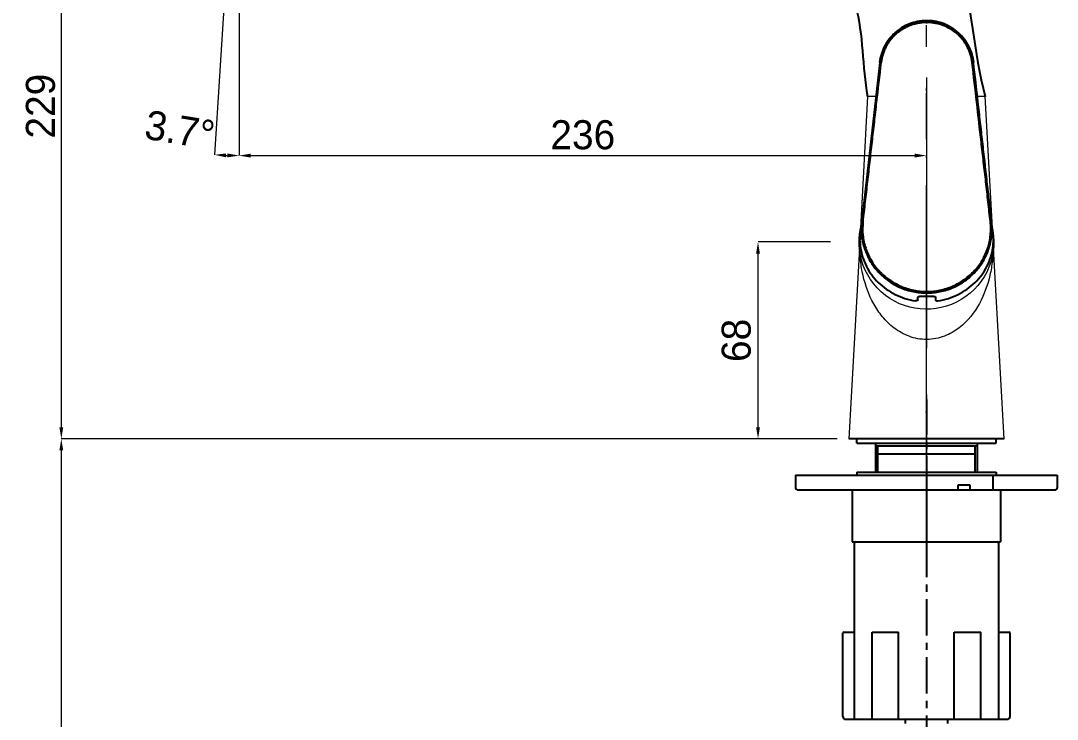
# Model space of a CAD drawing. Extents: x 0 to 1128, y 0 to 827.
# Drawn here: x 408.7 to 765.3, y 242 to 482.3 of the extents above; entities that cross this region are included whole.
import ezdxf

# ---------------------------------------------------------------- set-up
doc = ezdxf.new("R2010")
doc.units = 0
doc.header["$LTSCALE"] = 10
doc.header["$MEASUREMENT"] = 0
doc.header["$PDMODE"] = 3
doc.header["$PDSIZE"] = -10
for name, pattern in [('CENTER', [2, 1.25, -0.25, 0.25, -0.25]), ('DLK3015-CA1_시공도$0$CENTER', [2, 1.25, -0.25, 0.25, -0.25]), ('DLK3015-CA1_시공도$0$CENTER2', [28.575, 19.05, -3.175, 3.175, -3.175])]:
    doc.linetypes.add(name, pattern=pattern)
doc.layers.get('0').update_dxf_attribs({"linetype": 'CONTINUOUS'})
doc.layers.get('DEFPOINTS').update_dxf_attribs({"linetype": 'CONTINUOUS'})
for name, color, linetype in [('1', 7, 'CONTINUOUS'), ('DEF_LAYER_ASSEM_MEMBER', 7, 'CONTINUOUS'), ('DLK3015-CA1_시공도$0$1', 7, 'CONTINUOUS'), ('DLK3015-CA1_시공도$0$DEF_LAYER_ASSEM_MEMBER', 7, 'CONTINUOUS'), ('Layer3', 2, 'CONTINUOUS')]:
    doc.layers.add(name, color=color, linetype=linetype)
doc.layers.add('DLK3015-CA1_시공도$0$Cneter', color=1, linetype='DLK3015-CA1_시공도$0$CENTER2', lineweight=13)
doc.layers.add('외형선', color=3, linetype='CONTINUOUS', lineweight=35)
doc.styles.add('Daelim Dimension', font='')
doc.styles.add('DLK3015-CA1_시공도$0$Daelim Dimension', font='H2GTRE.TTF')
doc.styles.get('Daelim Dimension').set_extended_font_data('나눔고딕')
doc.dimstyles.new('DLK3015-CA1_시공도$0$DEFAULT', dxfattribs={"dimscale": 2, "dimtxt": 2, "dimasz": 2, "dimexe": 0, "dimexo": 2, "dimgap": 1, "dimtad": 1, "dimdec": 1, "dimzin": 9, "dimdsep": 46, "dimtxsty": 'DLK3015-CA1_시공도$0$Daelim Dimension', "dimcen": 0.5, "dimclrd": 252, "dimclre": 252, "dimclrt": 3, "dimadec": 1, "dimazin": 0, "dimtfac": 1, "dimtdec": 1, "dimtix": 1, "dimtmove": 0, "dimatfit": 3, "dimfxl": 1, "dimtolj": 1, "dimtzin": 1, "dimlwd": 9, "dimlwe": 9, "dimarcsym": 0})

# ---------------------------------------------------------------- blocks, each defined once
blk = doc.blocks.new('*D5')
at = {"color": 5, "lineweight": 9, "ltscale": 0.5, "transparency": 16777216}
for p, q in [((483.82, 559.41), (483.82, 435.93)), ((487.82, 435.93), (716.29, 435.93)), ((720.29, 435.13), (720.29, 435.93))]:
    blk.add_line(p, q, dxfattribs=at)
at = {"color": 5, "ltscale": 0.5, "transparency": 16777216}
for points in [[(487.82, 436.6), (487.82, 435.26), (483.82, 435.93)], [(716.29, 436.6), (716.29, 435.26), (720.29, 435.93)]]:
    blk.add_solid(points, dxfattribs=at)
at = {"layer": 'DEFPOINTS', "color": 0, "ltscale": 0.5, "transparency": 16777216}
for p in [(483.82, 563.41), (720.29, 435.93), (720.29, 431.13)]:
    blk.add_point(p, dxfattribs=at)
at = {"color": 7, "ltscale": 0.5, "transparency": 16777216, "insert": (602.06, 443.04), "char_height": 10, "attachment_point": 5, "style": 'Daelim Dimension'}
blk.add_mtext('\\A1;236', dxfattribs=at)
blk = doc.blocks.new('*D4')
at = {"color": 5, "lineweight": 9, "ltscale": 0.5, "transparency": 16777216}
for p, q in [((479.82, 567.41), (422.66, 567.41)), ((422.66, 563.41), (422.66, 342.47)), ((689.62, 338.47), (422.66, 338.47))]:
    blk.add_line(p, q, dxfattribs=at)
at = {"color": 5, "ltscale": 0.5, "transparency": 16777216}
for points in [[(421.99, 563.41), (423.32, 563.41), (422.66, 567.41)], [(421.99, 342.47), (423.32, 342.47), (422.66, 338.47)]]:
    blk.add_solid(points, dxfattribs=at)
at = {"layer": 'DEFPOINTS', "color": 0, "ltscale": 0.5, "transparency": 16777216}
for p in [(483.82, 567.41), (422.66, 338.47), (693.62, 338.47)]:
    blk.add_point(p, dxfattribs=at)
at = {"color": 7, "ltscale": 0.5, "transparency": 16777216, "insert": (415.54, 452.94), "char_height": 10, "attachment_point": 5, "rotation": 90, "style": 'Daelim Dimension'}
blk.add_mtext('\\A1;229', dxfattribs=at)
blk = doc.blocks.new('*D6')
at = {"color": 5, "lineweight": 9, "ltscale": 0.5, "transparency": 16777216}
for p, q in [((687.28, 406.21), (662.34, 406.21)), ((662.34, 342.47), (662.34, 402.21)), ((689.62, 338.47), (662.34, 338.47))]:
    blk.add_line(p, q, dxfattribs=at)
at = {"color": 5, "ltscale": 0.5, "transparency": 16777216}
for points in [[(661.68, 402.21), (663.01, 402.21), (662.34, 406.21)], [(661.68, 342.47), (663.01, 342.47), (662.34, 338.47)]]:
    blk.add_solid(points, dxfattribs=at)
at = {"layer": 'DEFPOINTS', "color": 0, "ltscale": 0.5, "transparency": 16777216}
for p in [(662.34, 406.21), (691.28, 406.21), (693.62, 338.47)]:
    blk.add_point(p, dxfattribs=at)
at = {"color": 7, "ltscale": 0.5, "transparency": 16777216, "insert": (654.9, 372.34), "char_height": 10, "attachment_point": 5, "rotation": 90, "style": 'Daelim Dimension'}
blk.add_mtext('\\A1;68', dxfattribs=at)
blk = doc.blocks.new('*D0')
at = {"color": 5, "lineweight": 9, "ltscale": 0.5, "transparency": 16777216}
for p, q in [((483.06, 555.61), (475.34, 436.2)), ((483.82, 555.51), (483.82, 435.93))]:
    blk.add_line(p, q, dxfattribs=at)
blk.add_arc((483.82, 567.41), 131.48, 268.0431, 268.2569, dxfattribs=at)
at = {"color": 5, "ltscale": 0.5, "transparency": 16777216}
for points in [[(479.3, 435.34), (479.37, 436.67), (475.34, 436.2)], [(479.83, 436.66), (479.81, 435.33), (483.82, 435.93)]]:
    blk.add_solid(points, dxfattribs=at)
at = {"layer": 'DEFPOINTS', "color": 0, "ltscale": 0.5, "transparency": 16777216}
for p in [(485.67, 595.91), (483.82, 575.32), (483.32, 559.6), (483.82, 559.51), (480.99, 435.96)]:
    blk.add_point(p, dxfattribs=at)
at = {"color": 7, "ltscale": 0.5, "transparency": 16777216, "insert": (463.44, 444.74), "char_height": 10, "attachment_point": 5, "rotation": 350.5654, "style": 'Daelim Dimension'}
blk.add_mtext('\\A1;3.7°', dxfattribs=at)
blk = doc.blocks.new('*D8')
at = {"color": 5, "lineweight": 9, "ltscale": 0.5, "transparency": 16777216}
for p, q in [((552.14, 338.47), (422.66, 338.47)), ((422.66, 334.47), (422.66, 120.15)), ((671.02, 116.15), (422.66, 116.15))]:
    blk.add_line(p, q, dxfattribs=at)
at = {"color": 5, "ltscale": 0.5, "transparency": 16777216}
for points in [[(421.99, 334.47), (423.32, 334.47), (422.66, 338.47)], [(421.99, 120.15), (423.32, 120.15), (422.66, 116.15)]]:
    blk.add_solid(points, dxfattribs=at)
at = {"layer": 'DEFPOINTS', "color": 0, "ltscale": 0.5, "transparency": 16777216}
for p in [(556.14, 338.47), (422.66, 116.15), (675.02, 116.15)]:
    blk.add_point(p, dxfattribs=at)
at = {"color": 7, "ltscale": 0.5, "transparency": 16777216, "insert": (415.26, 227.31), "char_height": 10, "attachment_point": 5, "rotation": 90, "style": 'Daelim Dimension'}
blk.add_mtext('\\A1;222', dxfattribs=at)

msp = doc.modelspace()

# ---------------------------------------------------------------- linework, layer by layer
at = {"color": 7, "linetype": 'Continuous'}
for p, q in [((720.21, 482.34), (720.18, 482.34)), ((720.21, 482.34), (720.19, 482.19)), ((720.19, 482.19), (720.55, 482.19)), ((720.19, 481.7), (720.19, 482.19)), ((720.19, 481.7), (720.55, 481.7)), ((720.21, 482.34), (720.21, 482.34)), ((720.54, 482.34), (720.21, 482.34)), ((720.56, 482.34), (720.54, 482.34)), ((720.54, 482.34), (720.54, 482.34)), ((720.55, 482.19), (720.54, 482.34)), ((720.55, 482.19), (720.55, 481.7)), ((704.29, 468.02), (698.09, 413.35)), ((704.3, 468.08), (704.29, 468.02)), ((704.3, 468.02), (704.3, 468.08)), ((736.45, 468.08), (736.45, 468.02)), ((736.45, 468.02), (736.45, 468.08)), ((698.07, 413.2), (697.62, 409.81)), ((698.05, 413), (698.07, 413.11)), ((698.07, 413.22), (698.06, 413.11)), ((698.06, 413.11), (698.06, 413.05)), ((698.06, 413.06), (698.06, 413.04)), ((698.06, 413.05), (698.06, 413.06)), ((698.07, 413.16), (698.08, 413.2)), ((698.07, 413.11), (698.07, 413.16)), ((698.08, 413.2), (698.1, 413.36)), ((698.08, 413.22), (698.09, 413.35)), ((698.09, 413.34), (698.08, 413.22)), ((698.09, 413.35), (698.09, 413.34)), ((698.45, 413.12), (698.46, 413.16)), ((742.29, 413.12), (742.44, 413.13)), ((742.68, 413.19), (742.66, 413.34)), ((743.13, 409.81), (742.67, 413.2)), ((742.67, 413.16), (742.68, 413.11)), ((742.68, 413.16), (742.68, 413.19)), ((742.69, 413.05), (742.68, 413.16)), ((742.68, 413.11), (742.69, 413.05)), ((742.69, 413.05), (742.69, 413.05)), ((742.69, 413.05), (742.69, 413.04)), ((742.7, 413), (742.69, 413.04)), ((742.69, 413.04), (742.7, 413)), ((697.62, 409.81), (697.48, 408.44)), ((743.27, 408.44), (743.13, 409.81)), ((717.37, 386.32), (717.37, 387.24)), ((723.37, 387.24), (723.37, 386.32))]:
    msp.add_line(p, q, dxfattribs=at)
at = {"ltscale": 0.5}
msp.add_line((744.29, 338.47), (696.29, 338.47), dxfattribs=at)
at = {"color": 0}
for p, q in [((675.29, 325.97), (765.29, 325.97)), ((743.29, 320.97), (743.29, 325.97)), ((675.79, 320.97), (764.79, 320.97)), ((735.29, 322.47), (731.09, 322.47)), ((731.09, 322.47), (731.09, 320.97)), ((735.29, 320.97), (735.29, 322.47)), ((701.61, 241.97), (701.61, 271.97)), ((710.71, 241.97), (710.71, 271.97)), ((729.88, 241.97), (729.88, 271.97)), ((738.97, 241.97), (738.97, 271.97))]:
    msp.add_line(p, q, dxfattribs=at)
at = {"color": 7, "linetype": 'Continuous'}
for centre, radius, start, end in [((720.21, 466.53), 15.81, 90.0105, 90.3476), ((720.54, 466.62), 15.72, 89.2185, 90.0046), ((690.05, 414.07), 8.08, 353.5083, 353.776), ((750.71, 414.08), 8.47, 186.2422, 186.5133), ((719.08, 409.76), 23.84, 7.9407, 8.2977), ((750.7, 414.07), 8.08, 186.2194, 186.4872), ((726.71, 411.19), 16.08, 6.5928, 7.0231)]:
    msp.add_arc(centre, radius, start, end, dxfattribs=at)
for points, knots in [([(720.11, 482.34), (719.14, 482.33), (717.2, 482.14), (714.4, 481.33), (712.22, 480.25), (710.62, 479.15), (709.12, 477.92), (707.47, 476.13), (706.16, 474.08), (705.35, 472.31), (704.71, 470.48), (704.41, 469.05), (704.3, 468.08)], [0, 0, 0, 0, 0.12502, 0.249987, 0.374902, 0.437407, 0.499911, 0.624818, 0.749791, 0.812378, 0.874963, 1, 1, 1, 1]), ([(704.3, 468.02), (704.41, 468.99), (704.8, 470.9), (705.9, 473.61), (707.22, 475.66), (708.48, 477.14), (709.87, 478.49), (711.83, 479.94), (714.02, 481.01), (715.87, 481.62), (717.76, 482.06), (719.22, 482.19), (720.19, 482.19)], [0, 0, 0, 0, 0.125061, 0.250042, 0.374941, 0.437428, 0.499909, 0.624765, 0.749732, 0.812311, 0.87491, 1, 1, 1, 1]), ([(720.19, 481.7), (719.25, 481.7), (717.83, 481.57), (715.99, 481.14), (714.64, 480.7), (713.34, 480.14), (711.68, 479.25), (710.15, 478.13), (708.8, 476.82), (707.87, 475.75), (707.05, 474.59), (706.34, 473.37), (705.74, 472.09), (705.1, 470.31), (704.81, 468.91), (704.7, 467.98)], [0, 0, 0, 0, 0.125047, 0.187619, 0.250178, 0.312709, 0.375214, 0.500032, 0.56249, 0.624949, 0.687411, 0.7499, 0.812426, 0.874972, 1, 1, 1, 1]), ([(720.55, 482.19), (721.52, 482.19), (722.98, 482.06), (724.88, 481.62), (726.72, 481.01), (728.92, 479.94), (730.88, 478.49), (732.27, 477.14), (733.53, 475.66), (734.84, 473.61), (735.95, 470.9), (736.34, 468.99), (736.45, 468.02)], [0, 0, 0, 0, 0.125091, 0.187683, 0.250252, 0.375215, 0.500089, 0.562572, 0.625061, 0.749955, 0.874924, 1, 1, 1, 1]), ([(736.05, 467.98), (735.94, 468.91), (735.64, 470.31), (734.99, 472.08), (734.19, 473.79), (733.17, 475.38), (731.95, 476.82), (730.93, 477.8), (729.83, 478.69), (728.25, 479.73), (726.12, 480.76), (723.39, 481.52), (721.5, 481.7), (720.55, 481.7)], [0, 0, 0, 0, 0.125065, 0.18763, 0.250166, 0.375028, 0.437493, 0.499962, 0.562441, 0.624936, 0.749883, 0.874914, 1, 1, 1, 1]), ([(736.45, 468.08), (736.34, 469.04), (736.04, 470.47), (735.4, 472.29), (734.6, 474.04), (733.31, 476.09), (731.67, 477.88), (730.19, 479.11), (728.6, 480.21), (726.44, 481.3), (723.65, 482.12), (721.72, 482.33), (720.76, 482.34)], [0, 0, 0, 0, 0.12498, 0.187546, 0.250126, 0.375109, 0.500039, 0.562557, 0.625063, 0.750007, 0.874997, 1, 1, 1, 1]), ([(698.46, 413.16), (698.71, 415.44), (699.23, 420.01), (700.02, 426.86), (700.8, 433.72), (701.58, 440.57), (702.36, 447.42), (703.4, 456.56), (704.18, 463.41), (704.7, 467.98)], [0, 0, 0, 0, 0.124999, 0.25, 0.375, 0.5, 0.625, 0.75, 1, 1, 1, 1]), ([(704.3, 468.02), (704.3, 468.02), (704.3, 468.02), (704.3, 468.02), (704.31, 468.02), (704.33, 468.02), (704.34, 468.02), (704.37, 468.01), (704.42, 468.01), (704.48, 468), (704.55, 467.99), (704.62, 467.99), (704.68, 467.98), (704.7, 467.98)], [0, 0, 0, 0, 0.004242, 0.016862, 0.038289, 0.068949, 0.109123, 0.158516, 0.2832, 0.438507, 0.616015, 0.806315, 1, 1, 1, 1]), ([(736.45, 468.02), (736.45, 468.02), (736.45, 468.02), (736.44, 468.02), (736.43, 468.02), (736.42, 468.02), (736.4, 468.02), (736.38, 468.01), (736.33, 468.01), (736.27, 468), (736.2, 467.99), (736.12, 467.99), (736.07, 467.98), (736.05, 467.98)], [0, 0, 0, 0, 0.004242, 0.016843, 0.038263, 0.06895, 0.109136, 0.158501, 0.283164, 0.438519, 0.616029, 0.806298, 1, 1, 1, 1]), ([(742.29, 413.16), (742.05, 415.44), (741.54, 420.01), (740.76, 426.87), (739.97, 433.72), (738.92, 442.85), (737.61, 454.27), (736.57, 463.41), (736.05, 467.98)], [0, 0, 0, 0, 0.124999, 0.25, 0.375001, 0.500001, 0.750001, 1, 1, 1, 1]), ([(742.66, 413.34), (742.6, 413.91), (742.47, 415.05), (742.27, 416.76), (742.08, 418.47), (741.88, 420.18), (741.69, 421.89), (741.43, 424.16), (741.11, 427.01), (740.72, 430.43), (740.2, 434.99), (739.55, 440.68), (738.78, 447.52), (737.74, 456.63), (736.97, 463.47), (736.45, 468.02)], [0, 0, 0, 0, 0.031378, 0.062571, 0.093829, 0.125073, 0.156318, 0.187566, 0.250064, 0.312561, 0.375056, 0.500042, 0.62503, 0.75002, 1, 1, 1, 1]), ([(742.67, 413.2), (742.61, 413.77), (742.48, 414.91), (742.28, 416.62), (742.09, 418.34), (741.83, 420.62), (741.5, 423.48), (741.11, 426.9), (740.72, 430.33), (740.21, 434.9), (739.56, 440.61), (738.78, 447.46), (737.75, 456.6), (736.97, 463.45), (736.45, 468.02)], [0, 0, 0, 0, 0.031249, 0.062499, 0.093749, 0.124999, 0.187499, 0.25, 0.3125, 0.375, 0.5, 0.625, 0.75, 1, 1, 1, 1]), ([(698.07, 413.16), (697.9, 411.61), (697.88, 408.46), (698.68, 404.62), (699.81, 401.71), (701.24, 398.95), (703.1, 396.43), (705.34, 394.25), (707.17, 392.8), (709.15, 391.55), (711.25, 390.51), (713.44, 389.69), (716.47, 388.9), (718.81, 388.66), (720.37, 388.66)], [0, 0, 0, 0, 0.125279, 0.250316, 0.312725, 0.375116, 0.499597, 0.562121, 0.624808, 0.687151, 0.749623, 0.812261, 0.874931, 1, 1, 1, 1]), ([(698.05, 413), (698.05, 413), (698.06, 413.04), (698.06, 413.07), (698.06, 413.1)], [0, 0, 0, 0, 0.185588, 1, 1, 1, 1]), ([(698.06, 413.06), (698.06, 413.07), (698.06, 413.1), (698.07, 413.13), (698.07, 413.15)], [0, 0, 0, 0, 0.279686, 1, 1, 1, 1]), ([(698.45, 413.12), (698.4, 413.13), (698.33, 413.13), (698.24, 413.14), (698.18, 413.15), (698.14, 413.15), (698.11, 413.16), (698.09, 413.16), (698.08, 413.16), (698.08, 413.16), (698.07, 413.16), (698.07, 413.16)], [0, 0, 0, 0, 0.387817, 0.564799, 0.718867, 0.842293, 0.931023, 0.961521, 0.982928, 0.995626, 1, 1, 1, 1]), ([(698.46, 413.16), (698.41, 413.16), (698.34, 413.17), (698.25, 413.18), (698.19, 413.19), (698.15, 413.19), (698.12, 413.2), (698.11, 413.2), (698.09, 413.2), (698.09, 413.2), (698.08, 413.2), (698.08, 413.2), (698.08, 413.2)], [0, 0, 0, 0, 0.387454, 0.564402, 0.718511, 0.841978, 0.890898, 0.930758, 0.961297, 0.982765, 0.995538, 1, 1, 1, 1]), ([(698.45, 413.12), (698.27, 411.6), (698.26, 408.52), (699.22, 404.01), (701.13, 399.82), (703.89, 396.14), (706.77, 393.61), (709.36, 391.99), (711.42, 390.97), (713.58, 390.16), (716.54, 389.39), (718.84, 389.15), (720.37, 389.16)], [0, 0, 0, 0, 0.125221, 0.250161, 0.37482, 0.499423, 0.624193, 0.686744, 0.749364, 0.812021, 0.874712, 1, 1, 1, 1]), ([(720.37, 388.66), (721.93, 388.66), (724.29, 388.9), (727.31, 389.69), (729.51, 390.51), (731.6, 391.55), (734.23, 393.22), (737.18, 395.8), (739.51, 398.95), (740.94, 401.71), (742.07, 404.62), (742.87, 408.46), (742.85, 411.61), (742.67, 413.16)], [0, 0, 0, 0, 0.12529, 0.188105, 0.25074, 0.313085, 0.375491, 0.500441, 0.624851, 0.687218, 0.749603, 0.874651, 1, 1, 1, 1]), ([(720.37, 389.16), (721.9, 389.16), (724.21, 389.39), (727.17, 390.17), (729.32, 390.97), (731.38, 391.99), (733.32, 393.21), (735.13, 394.63), (736.77, 396.22), (738.24, 397.98), (739.51, 399.89), (740.57, 401.91), (741.41, 404.05), (742.01, 406.26), (742.37, 408.53), (742.48, 410.83), (742.38, 412.36), (742.29, 413.12)], [0, 0, 0, 0, 0.125175, 0.187811, 0.250419, 0.312971, 0.375477, 0.437922, 0.500304, 0.562651, 0.624974, 0.687312, 0.749702, 0.81217, 0.874712, 0.937345, 1, 1, 1, 1]), ([(742.67, 413.2), (742.67, 413.2), (742.67, 413.2), (742.66, 413.2), (742.65, 413.2), (742.64, 413.19), (742.63, 413.19), (742.6, 413.19), (742.56, 413.19), (742.5, 413.18), (742.44, 413.17), (742.36, 413.17), (742.32, 413.16), (742.29, 413.16)], [0, 0, 0, 0, 0.004433, 0.01718, 0.038623, 0.069141, 0.108982, 0.157888, 0.281339, 0.435454, 0.612431, 0.803527, 1, 1, 1, 1]), ([(742.44, 413.13), (742.47, 413.14), (742.52, 413.14), (742.58, 413.15), (742.61, 413.15), (742.64, 413.16), (742.65, 413.16), (742.66, 413.16), (742.67, 413.16), (742.67, 413.16), (742.67, 413.16)], [0, 0, 0, 0, 0.42091, 0.596731, 0.742901, 0.857112, 0.937446, 0.964962, 0.984385, 1, 1, 1, 1]), ([(697.48, 408.44), (697.43, 407.72), (697.39, 406.31), (697.51, 404.9), (697.6, 404.21)], [0, 0, 0, 0, 0.512049, 1, 1, 1, 1]), ([(743.15, 404.21), (743.24, 404.9), (743.35, 406.31), (743.32, 407.72), (743.27, 408.44)], [0, 0, 0, 0, 0.487951, 1, 1, 1, 1]), ([(697.6, 404.21), (697.75, 403.1), (698.26, 400.9), (699.56, 397.75), (701.38, 394.81), (703.68, 392.18), (706.42, 389.91), (709.51, 388.07), (712.89, 386.7), (715.27, 386.14), (716.48, 385.95)], [0, 0, 0, 0, 0.119599, 0.240239, 0.362369, 0.486306, 0.612204, 0.73999, 0.869391, 1, 1, 1, 1]), ([(724.26, 385.95), (725.47, 386.14), (727.85, 386.7), (731.24, 388.07), (734.33, 389.91), (737.07, 392.18), (739.37, 394.81), (741.19, 397.74), (742.49, 400.9), (742.99, 403.1), (743.15, 404.21)], [0, 0, 0, 0, 0.130615, 0.260014, 0.387795, 0.513687, 0.637635, 0.759779, 0.880407, 1, 1, 1, 1]), ([(717.37, 386.32), (717.37, 386.3), (717.36, 386.25), (717.33, 386.18), (717.27, 386.12), (717.18, 386.07), (717.06, 386.02), (716.9, 385.98), (716.71, 385.95), (716.56, 385.95), (716.48, 385.95)], [0, 0, 0, 0, 0.064654, 0.133569, 0.213992, 0.311791, 0.432595, 0.58247, 0.769143, 1, 1, 1, 1]), ([(717.37, 387.24), (717.37, 387.26), (717.38, 387.3), (717.43, 387.35), (717.51, 387.4), (717.6, 387.44), (717.73, 387.47), (717.88, 387.5), (718.05, 387.53), (718.33, 387.56), (718.72, 387.58), (719.24, 387.6), (719.79, 387.61), (720.18, 387.61), (720.37, 387.61)], [0, 0, 0, 0, 0.017835, 0.038848, 0.065796, 0.099953, 0.141787, 0.191335, 0.248352, 0.312461, 0.459704, 0.627732, 0.810208, 1, 1, 1, 1]), ([(720.37, 387.61), (720.57, 387.61), (720.95, 387.61), (721.51, 387.6), (722.03, 387.58), (722.42, 387.56), (722.69, 387.53), (722.87, 387.5), (723.02, 387.47), (723.14, 387.44), (723.24, 387.4), (723.31, 387.35), (723.36, 387.3), (723.37, 387.26), (723.37, 387.24)], [0, 0, 0, 0, 0.189795, 0.372273, 0.540298, 0.687538, 0.751647, 0.808664, 0.858211, 0.900041, 0.934191, 0.961135, 0.982156, 1, 1, 1, 1]), ([(723.37, 386.32), (723.37, 386.3), (723.38, 386.25), (723.42, 386.18), (723.48, 386.12), (723.57, 386.07), (723.69, 386.02), (723.81, 385.99), (723.92, 385.97), (724.07, 385.95), (724.18, 385.95), (724.26, 385.95)], [0, 0, 0, 0, 0.064601, 0.133505, 0.213886, 0.311625, 0.432408, 0.582287, 0.670498, 0.769055, 1, 1, 1, 1])]:
    msp.add_open_spline(points, degree=3, knots=knots, dxfattribs=at)
msp.add_open_spline([(704.3, 468.02), (702.23, 449.8), (700.16, 431.58), (698.09, 413.35)], degree=3, dxfattribs=at)
at = {"layer": '1', "color": 7, "linetype": 'Continuous', "lineweight": 18}
for p, q in [((700.04, 456.25), (697.57, 410.93)), ((703.37, 456.25), (700.04, 456.25)), ((740.54, 456.25), (737.38, 456.25)), ((743.01, 410.93), (740.54, 456.25)), ((697.2, 404.05), (693.62, 338.47)), ((746.97, 338.47), (743.39, 404.05))]:
    msp.add_line(p, q, dxfattribs=at)
at = {"layer": '1', "color": 7, "linetype": 'Continuous'}
for p, q in [((712.99, 241.97), (712.99, 240.5)), ((727.59, 240.5), (727.59, 241.97))]:
    msp.add_line(p, q, dxfattribs=at)
at = {"layer": '1', "color": 7, "linetype": 'Continuous', "lineweight": 18, "extrusion": (0, 0, -1)}
msp.add_arc((-720.29, 406.25), 23.2, 160.9171, 20.7735, dxfattribs=at)
at = {"layer": '1', "color": 7, "linetype": 'Continuous', "lineweight": 13}
msp.add_open_spline([(697.92, 412.26), (698.16, 413.81), (698.47, 415.33), (698.87, 416.84)], degree=3, dxfattribs=at)
for points, knots in [([(742.03, 415.58), (742.09, 415.33), (742.14, 415.09), (742.41, 413.81), (742.6, 412.78), (742.75, 411.72)], [0.94504266, 0.94504266, 0.94504266, 0.94504266, 0.95566104, 0.95566104, 1, 1, 1, 1]), ([(698.22, 395.91), (697.88, 397.61), (697.64, 399.31), (697.45, 401.73), (697.41, 402.42), (697.38, 403.12)], [0, 0, 0, 0, 0.716076, 0.716076, 1, 1, 1, 1]), ([(743.21, 403.33), (743.16, 401.69), (743.03, 400.1), (742.58, 396.83), (742.25, 395.15), (740.95, 390.19), (739.66, 386.93), (735.99, 380.87), (733.58, 378.02), (728.78, 374.78), (726.96, 373.88), (723.05, 372.76), (720.91, 372.53), (716.75, 372.9), (714.73, 373.48), (711.11, 375.17), (709.49, 376.27), (706.66, 378.73), (705.41, 380.12), (703.26, 383.01), (702.34, 384.52), (699.97, 389.21), (698.89, 392.53), (698.22, 395.91)], [0, 0, 0, 0, 0.066394, 0.066394, 0.13821, 0.13821, 0.281841, 0.281841, 0.425473, 0.425473, 0.497289, 0.497289, 0.569105, 0.569105, 0.640921, 0.640921, 0.712737, 0.712737, 0.784552, 0.784552, 0.856368, 0.856368, 1, 1, 1, 1])]:
    msp.add_open_spline(points, degree=3, knots=knots, dxfattribs=at)
at = {"layer": 'DEF_LAYER_ASSEM_MEMBER', "color": 7, "linetype": 'Continuous'}
for p, q in [((696.29, 336.97), (696.29, 338.47)), ((696.29, 336.97), (744.29, 336.97)), ((702.79, 336.97), (702.79, 326.97)), ((737.79, 335.97), (702.79, 335.97)), ((737.79, 336.97), (737.79, 326.97)), ((744.29, 336.97), (744.29, 338.47))]:
    msp.add_line(p, q, dxfattribs=at)
at = {"layer": 'DEF_LAYER_ASSEM_MEMBER', "color": 2, "linetype": 'Continuous'}
for p, q in [((703.54, 326.97), (703.54, 335.97)), ((737.04, 326.97), (737.04, 335.97))]:
    msp.add_line(p, q, dxfattribs=at)
at = {"layer": 'DEF_LAYER_ASSEM_MEMBER', "color": 9, "linetype": 'Continuous'}
msp.add_line((736.79, 333.15), (703.54, 333.15), dxfattribs=at)
at = {"layer": 'DLK3015-CA1_시공도$0$1', "color": 7, "linetype": 'DLK3015-CA1_시공도$0$CENTER'}
msp.add_open_spline([(720.29, 352.06), (720.29, 347.06), (720.29, 291.79)], degree=1, knots=[0, 0, 0.082962, 1, 1], dxfattribs=at)
at = {"layer": 'DLK3015-CA1_시공도$0$Cneter', "lineweight": 5, "ltscale": 0.5}
for points, knots in [([(720.29, 333.08), (720.29, 338.08), (720.29, 480.86)], [0, 0, 0.033835, 1, 1]), ([(720.29, 462.75), (720.29, 457.75), (720.29, 331.97)], [0, 0, 0.038233, 1, 1])]:
    msp.add_open_spline(points, degree=1, knots=knots, dxfattribs=at)
at = {"layer": 'DLK3015-CA1_시공도$0$Cneter', "ltscale": 0.5}
for points, knots in [([(720.29, 291.79), (720.29, 296.79), (720.29, 352.06)], [0, 0, 0.082962, 1, 1]), ([(720.29, 343.29), (720.29, 297.29), (720.29, 292.29)], [0, 0, 0.901961, 1, 1])]:
    msp.add_open_spline(points, degree=1, knots=knots, dxfattribs=at)
at = {"layer": 'DLK3015-CA1_시공도$0$DEF_LAYER_ASSEM_MEMBER', "color": 7, "linetype": 'Continuous'}
msp.add_line((746.97, 338.47), (693.62, 338.47), dxfattribs=at)
for points, start_tangent, end_tangent in [([(654.72, 573.11), (668.9, 567.46), (682.28, 560.1), (694.65, 551.16), (705.84, 540.77), (715.68, 529.09), (724.02, 516.31), (730.76, 502.6), (740.54, 456.25)], (0.950114, -0.311904), (0.271989, -0.9623)), ([(643.74, 542.96), (653.87, 538.16), (663.33, 532.14), (679.66, 516.85), (691.69, 497.98), (695.82, 487.56), (700.04, 456.25)], (0.928317, -0.371789), (0.185937, -0.982562))]:
    msp.add_spline(points, degree=3, dxfattribs=dict(at, start_tangent=start_tangent, end_tangent=end_tangent))
at = {"layer": 'Layer3', "color": 1, "linetype": 'CENTER'}
msp.add_line((720.29, 323.32), (720.29, 238.6), dxfattribs=at)
msp.add_line((720.29, 323.32), (720.29, 238.6), dxfattribs=at)
at = {"layer": '외형선', "color": 0, "linetype": 'ByBlock', "lineweight": -2, "ltscale": 6}
for p, q in [((675.29, 325.97), (675.29, 321.47)), ((696.29, 326.97), (696.29, 325.97)), ((696.29, 326.97), (744.29, 326.97)), ((744.29, 326.97), (744.29, 325.97)), ((765.29, 325.97), (765.29, 321.47)), ((694.79, 320.97), (694.79, 302.97)), ((745.79, 320.97), (745.79, 302.97)), ((694.79, 302.97), (745.79, 302.97)), ((695.54, 241.97), (695.54, 302.67)), ((695.84, 302.97), (697.94, 302.97)), ((701.04, 302.97), (739.54, 302.97)), ((742.64, 302.97), (744.74, 302.97)), ((745.04, 302.67), (745.04, 241.97)), ((691.54, 242.97), (691.54, 271.67)), ((691.84, 271.97), (695.54, 271.97)), ((701.61, 271.97), (710.71, 271.97)), ((729.88, 271.97), (738.97, 271.97)), ((745.04, 271.97), (748.74, 271.97)), ((749.04, 242.97), (749.04, 271.67)), ((692.54, 241.97), (748.04, 241.97))]:
    msp.add_line(p, q, dxfattribs=at)
for centre, radius, start, end in [((675.79, 321.47), 0.5, 180, 270), ((764.79, 321.47), 0.5, 270, 0), ((695.84, 302.67), 0.3, 90, 180), ((744.74, 302.67), 0.3, 0, 90), ((691.84, 271.67), 0.3, 90, 180), ((695.24, 272.27), 0.3, 270, 0), ((745.34, 272.27), 0.3, 180, 270), ((748.74, 271.67), 0.3, 0, 90), ((692.54, 242.97), 1, 180, 270), ((748.04, 242.97), 1, 270, 0)]:
    msp.add_arc(centre, radius, start, end, dxfattribs=at)

# ---------------------------------------------------------------- dimensions: what is measured, and where the dimension line sits
at = {"color": 5, "ltscale": 0.5}
dim = msp.add_angular_dim_2l(base=(480.99, 435.96), line1=((483.32, 559.6), (485.67, 595.91)), line2=((483.82, 575.32), (483.82, 559.51)), dimstyle='DLK3015-CA1_시공도$0$DEFAULT', override={"dimtxt": 5, "dimdec": 0, "dimtxsty": 'Daelim Dimension', "dimclrd": 5, "dimclre": 5, "dimclrt": 7}, dxfattribs=at)
dim.commit()
dim.dimension.update_dxf_attribs({"geometry": '*D0', "text_midpoint": (462.27, 437.71), "dimtype": 130})
dim = msp.add_linear_dim(base=(422.66, 338.47), p1=(483.82, 567.41), p2=(693.62, 338.47), angle=90, dimstyle='DLK3015-CA1_시공도$0$DEFAULT', override={"dimtxt": 5, "dimdec": 0, "dimtxsty": 'Daelim Dimension', "dimclrd": 5, "dimclre": 5, "dimclrt": 7}, dxfattribs=at)
dim.commit()
dim.dimension.update_dxf_attribs({"geometry": '*D4', "text_midpoint": (422.66, 452.94), "dimtype": 128})
dim = msp.add_linear_dim(base=(720.29, 435.93), p1=(483.82, 563.41), p2=(720.29, 431.13), dimstyle='DLK3015-CA1_시공도$0$DEFAULT', override={"dimtxt": 5, "dimdec": 0, "dimtxsty": 'Daelim Dimension', "dimclrd": 5, "dimclre": 5, "dimclrt": 7}, dxfattribs=at)
dim.commit()
dim.dimension.update_dxf_attribs({"geometry": '*D5', "text_midpoint": (602.06, 435.93), "dimtype": 128})
for base, p1, p2, picture, middle in [((662.34, 406.21), (693.62, 338.47), (691.28, 406.21), '*D6', (654.9, 372.34)), ((422.66, 116.15), (556.14, 338.47), (675.02, 116.15), '*D8', (415.26, 227.31))]:
    dim = msp.add_linear_dim(base=base, p1=p1, p2=p2, angle=90, dimstyle='DLK3015-CA1_시공도$0$DEFAULT', override={"dimtxt": 5, "dimdec": 0, "dimtxsty": 'Daelim Dimension', "dimclrd": 5, "dimclre": 5, "dimclrt": 7}, dxfattribs=at)
    dim.commit()
    dim.dimension.update_dxf_attribs({"geometry": picture, "text_midpoint": middle})

doc.saveas('drawing.dxf')
